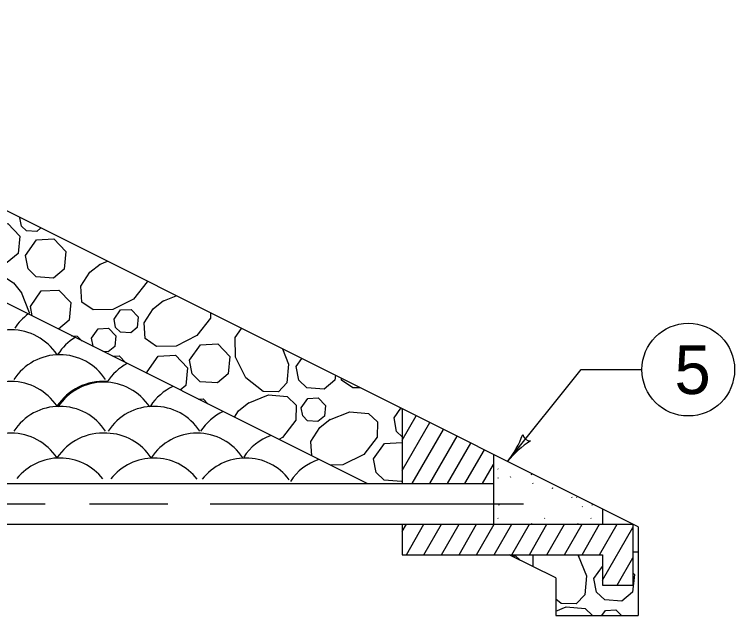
# Model space of a CAD drawing. Extents: x 1007 to 1035.5, y 1000.5 to 1021.5.
# Drawn here: x 1027.731 to 1030.69, y 1004.815 to 1007.283 of the extents above; entities that cross this region are included whole.
import ezdxf

# ---------------------------------------------------------------- set-up
doc = ezdxf.new("R2010")
doc.units = 0
doc.layers.add('1', color=7, linetype='Continuous')
doc.layers.add('5', color=7, linetype='Continuous')

msp = doc.modelspace()

# ---------------------------------------------------------------- linework, layer by layer
at = {"layer": '1'}
for p, q in [((1029.1805, 1005.3571), (1025.3288, 1007.2829)), ((1030.2933, 1005.18), (1026.6478, 1007.0027)), ((1029.7575, 1005.4478), (1030.0598, 1005.8249)), ((1030.0598, 1005.8249), (1030.3098, 1005.8249)), ((1029.3244, 1005.6644), (1029.3244, 1005.3571)), ((1029.6994, 1005.4769), (1029.6994, 1005.1904)), ((1029.7173, 1005.4179), (1029.7188, 1005.4157)), ((1029.7185, 1005.379), (1029.7199, 1005.3822)), ((1029.7684, 1005.386), (1029.7698, 1005.3838)), ((1029.8552, 1005.3937), (1029.8566, 1005.397)), ((1022.352, 1005.3571), (1029.6994, 1005.3571)), ((1029.8604, 1005.3604), (1029.8618, 1005.3582)), ((1029.9426, 1005.3372), (1029.944, 1005.3405)), ((1030.0199, 1005.3029), (1030.0213, 1005.3007)), ((1030.0403, 1005.3021), (1030.0418, 1005.2999)), ((1025.7629, 1005.2737), (1027.8584, 1005.2737)), ((1028.04, 1005.2737), (1028.3613, 1005.2737)), ((1028.536, 1005.2737), (1029.823, 1005.2737)), ((1029.7221, 1005.268), (1029.7235, 1005.2712)), ((1030.0645, 1005.2637), (1030.0659, 1005.2616)), ((1030.1048, 1005.268), (1030.1062, 1005.2712)), ((1030.1474, 1005.2529), (1030.1474, 1005.1904)), ((1029.7173, 1005.2155), (1029.7188, 1005.2134)), ((1029.9087, 1005.2155), (1029.9101, 1005.2134)), ((1030.1, 1005.2155), (1030.1014, 1005.2134)), ((1009.4063, 1005.1904), (1030.2724, 1005.1904)), ((1029.3244, 1005.1904), (1029.3244, 1005.0654)), ((1029.8552, 1005.1914), (1029.8566, 1005.1946)), ((1030.0465, 1005.1914), (1030.0479, 1005.1946)), ((1030.2724, 1005.1904), (1030.2724, 1004.9404)), ((1030.2933, 1005.18), (1030.2933, 1004.8154)), ((1029.3244, 1005.0654), (1030.1474, 1005.0654)), ((1029.9553, 1004.9697), (1029.7638, 1005.0654)), ((1030.1474, 1005.0654), (1030.1474, 1004.9404)), ((1029.9553, 1004.9697), (1029.9553, 1004.8154)), ((1030.1474, 1004.9404), (1030.2724, 1004.9404)), ((1029.9553, 1004.8154), (1030.2933, 1004.8154))]:
    msp.add_line(p, q, dxfattribs=at)
msp.add_circle((1030.4999, 1005.8249), 0.1902, dxfattribs=at)
for centre, radius, start, end in [((1029.4525, 1005.6923), 0.3909, 321.2862, 339.955), ((1030.0626, 1005.2033), 0.3909, 122.6333, 141.2801), ((1029.8505, 1005.5638), 0.0313, 190.0608, 272.1775), ((1029.4525, 1005.6923), 0.3909, 321.274, 321.2862)]:
    msp.add_arc(centre, radius, start, end, dxfattribs=at)
at = {"layer": '5'}
for p, q in [((1029.3244, 1005.6605), (1029.3262, 1005.6635)), ((1029.3244, 1005.5355), (1029.3822, 1005.6355)), ((1029.3244, 1005.4105), (1029.4382, 1005.6075)), ((1029.3658, 1005.3571), (1029.4942, 1005.5795)), ((1029.4379, 1005.3571), (1029.5502, 1005.5515)), ((1029.5101, 1005.3571), (1029.6062, 1005.5235)), ((1029.5823, 1005.3571), (1029.6622, 1005.4955)), ((1029.6544, 1005.3571), (1029.6994, 1005.435)), ((1029.3244, 1005.1605), (1029.3417, 1005.1904)), ((1029.3418, 1005.0654), (1029.4138, 1005.1904)), ((1029.4139, 1005.0654), (1029.486, 1005.1904)), ((1029.4861, 1005.0654), (1029.5582, 1005.1904)), ((1029.5583, 1005.0654), (1029.6303, 1005.1904)), ((1029.6304, 1005.0654), (1029.7026, 1005.1904)), ((1029.7026, 1005.0654), (1029.7748, 1005.1904)), ((1029.7748, 1005.0654), (1029.8469, 1005.1904)), ((1029.8469, 1005.0654), (1029.9191, 1005.1904)), ((1029.9191, 1005.0654), (1029.9913, 1005.1904)), ((1029.9913, 1005.0654), (1030.0634, 1005.1904)), ((1030.0634, 1005.0654), (1030.1356, 1005.1904)), ((1030.1356, 1005.0654), (1030.2078, 1005.1904)), ((1030.1474, 1004.9609), (1030.2724, 1005.1774)), ((1030.2078, 1004.9404), (1030.2724, 1005.0524))]:
    msp.add_line(p, q, dxfattribs=at)
for points in [[(1027.7542, 1006.4477), (1027.7552, 1006.4491)], [(1027.8403, 1006.4064), (1027.823, 1006.392), (1027.7806, 1006.3951), (1027.7607, 1006.4144), (1027.7542, 1006.4477)], [(1027.5876, 1006.3569), (1027.6324, 1006.4207), (1027.704, 1006.4247), (1027.7538, 1006.3732), (1027.7465, 1006.3009), (1027.7023, 1006.2642), (1027.6317, 1006.2692), (1027.5984, 1006.3015), (1027.5877, 1006.3569)], [(1027.777, 1006.2937), (1027.8218, 1006.3574), (1027.8933, 1006.3615), (1027.9431, 1006.3099), (1027.9359, 1006.2376), (1027.8918, 1006.2008), (1027.8211, 1006.206), (1027.7878, 1006.2382), (1027.777, 1006.2936)], [(1028.0805, 1006.2562), (1028.1142, 1006.2696)], [(1028.2769, 1006.1882), (1028.2768, 1006.1855), (1028.2213, 1006.1145), (1028.1354, 1006.0716), (1028.0545, 1006.0701), (1028.0089, 1006.1025), (1028.0046, 1006.1669), (1028.0416, 1006.2246), (1028.0839, 1006.2583)], [(1027.5729, 1006.1608), (1027.5728, 1006.1689), (1027.6051, 1006.2144), (1027.6696, 1006.2187), (1027.7273, 1006.1818), (1027.761, 1006.1395)], [(1027.7969, 1006.0839), (1027.8418, 1006.1477), (1027.9133, 1006.1517), (1027.9631, 1006.1002), (1027.9558, 1006.0279), (1027.912, 1005.9913)], [(1027.7588, 1006.1429), (1027.7921, 1006.0591), (1027.7914, 1006.0516)], [(1028.3406, 1006.1064), (1028.3963, 1006.1285)], [(1028.5373, 1006.058), (1028.5369, 1006.0357), (1028.4814, 1005.9647), (1028.3955, 1005.9217), (1028.3146, 1005.9203), (1028.2691, 1005.9527), (1028.2648, 1006.0172), (1028.3017, 1006.0748), (1028.344, 1006.1086)], [(1027.8045, 1006.0451), (1027.7969, 1006.0839)], [(1028.1408, 1006.0316), (1028.1678, 1006.0698), (1028.2107, 1006.0722), (1028.2405, 1006.0413), (1028.2363, 1005.998), (1028.2097, 1005.9759), (1028.1673, 1005.979), (1028.1473, 1005.9983), (1028.1409, 1006.0316)], [(1028.0484, 1005.9538), (1028.0753, 1005.9921), (1028.1183, 1005.9945), (1028.1481, 1005.9636), (1028.1438, 1005.9202), (1028.1173, 1005.8982), (1028.0951, 1005.8997)], [(1028.8328, 1005.9102), (1028.8576, 1005.8476), (1028.8509, 1005.7705), (1028.8162, 1005.7339), (1028.7537, 1005.7351), (1028.6826, 1005.7907), (1028.6398, 1005.8765), (1028.6383, 1005.9574), (1028.6645, 1005.9943)], [(1027.9662, 1005.9642), (1027.9891, 1005.9622), (1028.0102, 1005.9422)], [(1028.0564, 1005.9191), (1028.0549, 1005.9206), (1028.0484, 1005.9538)], [(1028.4504, 1005.8631), (1028.4953, 1005.9268), (1028.5668, 1005.9309), (1028.6166, 1005.8793), (1028.6094, 1005.8071), (1028.5652, 1005.7703), (1028.4945, 1005.7754), (1028.4613, 1005.8077), (1028.4505, 1005.8631)], [(1028.1347, 1005.88), (1028.1618, 1005.8816), (1028.1899, 1005.8523)], [(1028.2766, 1005.8163), (1028.3214, 1005.8801), (1028.393, 1005.8842), (1028.4428, 1005.8326), (1028.4356, 1005.7603), (1028.4124, 1005.7411)], [(1028.8889, 1005.8373), (1028.9123, 1005.8705)], [(1029.0499, 1005.8017), (1029.0478, 1005.7813), (1029.0037, 1005.7446), (1028.933, 1005.7497), (1028.8998, 1005.7819), (1028.889, 1005.8373)], [(1028.2783, 1005.8082), (1028.2767, 1005.8163)], [(1029.153, 1005.7502), (1029.1213, 1005.7496), (1029.0758, 1005.7819), (1029.0753, 1005.7889)], [(1028.6914, 1005.6877), (1028.7753, 1005.7209), (1028.8523, 1005.7142), (1028.8889, 1005.6795), (1028.8878, 1005.617), (1028.8323, 1005.5459), (1028.8175, 1005.5386)], [(1028.9093, 1005.6679), (1028.9363, 1005.7062), (1028.9792, 1005.7087), (1029.009, 1005.6777), (1029.0048, 1005.6343), (1028.9782, 1005.6122), (1028.9358, 1005.6153), (1028.9158, 1005.6347), (1028.9094, 1005.6679)], [(1028.4877, 1005.7035), (1028.5071, 1005.7046), (1028.5272, 1005.6837)], [(1028.6355, 1005.6296), (1028.6525, 1005.6561), (1028.6948, 1005.6898)], [(1029.0255, 1005.6188), (1029.1093, 1005.6521), (1029.1863, 1005.6454), (1029.2229, 1005.6107), (1029.2218, 1005.5482), (1029.1663, 1005.4771), (1029.0804, 1005.4342), (1029.0282, 1005.4332)], [(1029.291, 1005.627), (1029.3192, 1005.6671)], [(1028.9536, 1005.4706), (1028.9496, 1005.5296), (1028.9866, 1005.5872), (1029.0289, 1005.621)], [(1029.3244, 1005.5497), (1029.3018, 1005.5716), (1029.2911, 1005.627)], [(1029.2067, 1005.4583), (1029.2515, 1005.5221), (1029.3231, 1005.5262), (1029.3244, 1005.5248)], [(1029.3244, 1005.3681), (1029.3214, 1005.3656), (1029.2508, 1005.3707), (1029.2175, 1005.4029), (1029.2068, 1005.4583)], [(1029.774, 1005.0603), (1029.7903, 1005.0612), (1029.8073, 1005.0437)], [(1029.8631, 1005.0157), (1029.8622, 1005.0654)], [(1030.0478, 1005.0617), (1030.0811, 1004.9779), (1030.0744, 1004.9008), (1030.0397, 1004.8642), (1029.9772, 1004.8654), (1029.9553, 1004.8825)], [(1030.0443, 1005.0654), (1030.05, 1005.0583)], [(1030.2933, 1005.0757), (1030.2724, 1005.0762)], [(1030.1124, 1004.9677), (1030.1474, 1005.0174)], [(1030.2724, 1004.9903), (1030.2786, 1004.9839), (1030.2713, 1004.9117), (1030.2272, 1004.8749), (1030.1565, 1004.88), (1030.1233, 1004.9122), (1030.1125, 1004.9677)], [(1029.9553, 1004.834), (1029.9988, 1004.8512), (1030.0758, 1004.8446), (1030.1065, 1004.8154)], [(1030.1449, 1004.8154), (1030.1598, 1004.8366), (1030.2027, 1004.839), (1030.2254, 1004.8154)]]:
    msp.add_lwpolyline(points, dxfattribs=at)
for centre, start, end in [((1027.9214, 1005.8719), 126.2885, 146.8614), ((1027.7182, 1005.7633), 33.1386, 146.8614), ((1028.0988, 1005.7653), 121.6093, 146.8614), ((1027.9177, 1005.6612), 33.1386, 146.8614), ((1028.3011, 1005.6517), 118.2154, 146.8614), ((1027.7182, 1005.5513), 33.1386, 146.8614), ((1028.0947, 1005.5513), 85.7476, 146.8614), ((1028.0988, 1005.5487), 33.1386, 146.8614), ((1028.4786, 1005.5522), 115.1591, 146.8614), ((1027.9177, 1005.4492), 33.1386, 146.8614), ((1028.3047, 1005.4492), 33.1386, 146.8614), ((1028.6845, 1005.4492), 115.1342, 146.8614), ((1027.7182, 1005.3393), 33.1386, 146.8614), ((1028.0947, 1005.3393), 85.7476, 146.8614), ((1028.1052, 1005.3393), 33.1386, 88.4378), ((1028.4817, 1005.3393), 33.1386, 146.8614), ((1028.862, 1005.3427), 109.7771, 146.8614), ((1027.9177, 1005.2372), 38.1764, 141.3703), ((1028.3047, 1005.2372), 37.6808, 141.866), ((1028.6812, 1005.2372), 37.2017, 142.3451), ((1029.0536, 1005.2433), 108.6374, 146.8614)]:
    msp.add_arc(centre, 0.225, start, end, dxfattribs=at)

# ---------------------------------------------------------------- texts
at = {"layer": '1'}
msp.add_text('5', height=0.2, dxfattribs=at).set_placement((1030.4432, 1005.7249))

doc.saveas('drawing.dxf')
